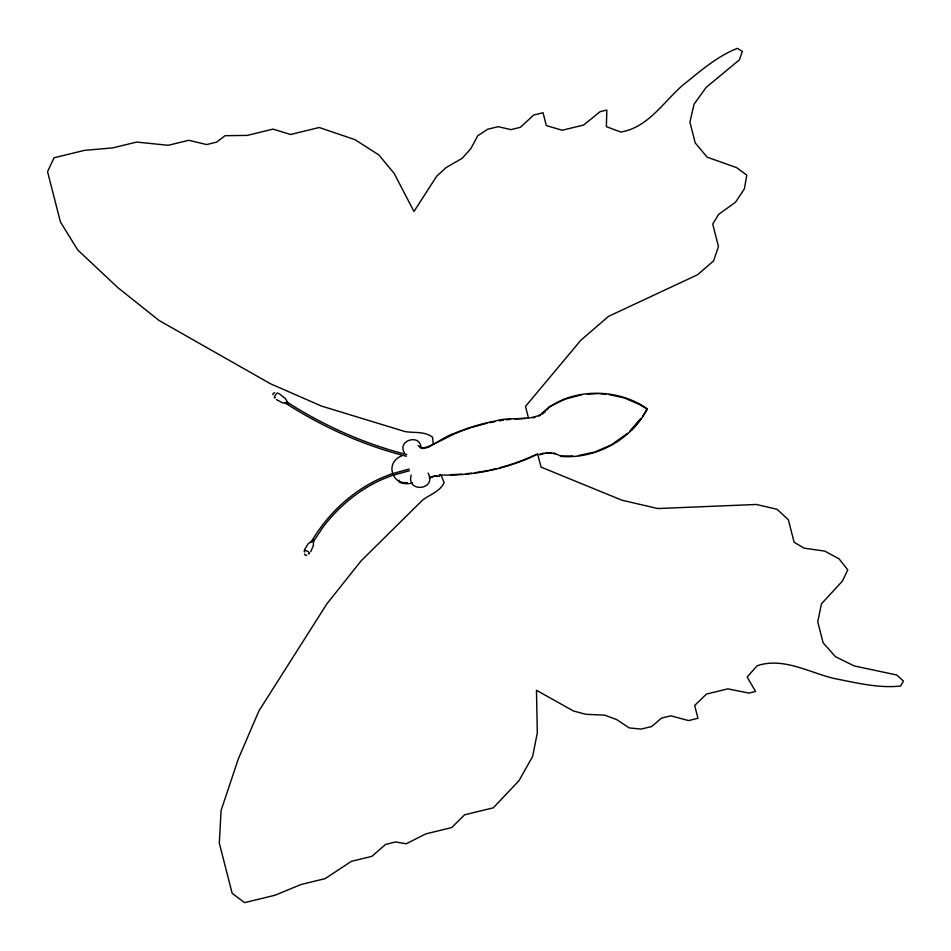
<?xml version="1.0" encoding="UTF-8"?>
<svg xmlns="http://www.w3.org/2000/svg" width="951" height="951" viewBox="0 0 951 951"><rect width="100%" height="100%" fill="white"/><g stroke="black" fill="none" stroke-linecap="round" stroke-linejoin="round"><path stroke-width="1.43" d="M433.323 444.616L432.539 437.187C424.705 431.076 414.244 433.133 405.102 431.588L321.474 406.065L270.524 383.788L159.043 320.463L117.876 287.654L77.697 249.923L60.412 221.904L47.55 171.644L54.052 157.771L84.52 150.353L112.717 147.904L136.718 142.068L168.256 145.289L188.738 140.296L206.64 144.564L216.59 142.139L225.042 135.696L247.284 135.399L273.032 129.122L290.554 134.483L319.227 127.505L354.949 139.642L378.783 154.882L394.237 173.51L413.97 211.479L436.652 176.268L446.162 167.542L462.174 158.318L470.733 148.808L477.759 135.755L487.685 129.241L498.229 126.685L510.949 129.621L520.316 127.339L533.689 115.023L543.057 112.753L546.338 125.58L562.231 130.239L583.617 125.033L600.105 111.683L606.845 110.043L606.358 126.638L620.67 132.023C647.869 127.791 663.346 102.102 682.628 85.328C699.829 71.587 716.662 56.466 737.453 48.358L742.362 51.39L739.355 59.889L706.248 87.314L694.087 104.134L689.915 122.097L695.24 142.959L707.187 157.188L736.597 167.626L746.785 175.091L744.407 188.821L735.515 202.218L718.694 214.308L712.727 224.079L718.469 246.547L713.595 260.931L697.558 274.744L608.592 316.338L580.954 340.125L525.499 406.41L528.447 417.917M411.165 475.131C406.267 493.474 437.258 489.86 428.081 473.111M304.582 549.63L308.005 543.924L313.604 539.657L313.355 545.529L310.763 551.628M310.811 542.629C326.942 514.753 351.394 491.453 380.875 478.175L391.004 474.097L409.085 469.069M313.034 542.189L322.496 527.864C337.878 507.263 358.17 490.217 381.672 479.637L391.491 475.69L409.429 470.709M429.258 478.127L434.952 475.964L439.505 476.285M549.191 406.957L546.896 410.059M429.543 477.105L437.115 475.702M631.726 429.483L641.01 418.428L629.598 431.421M642.686 416.169L647.167 408.799C615.951 386.463 566.368 388.02 540.441 414.743C526.355 421.281 509.807 416.467 495.055 421.103C481.182 423.718 467.607 427.819 454.59 433.287C443.225 436.818 434.131 446.031 422.47 448.087L418.167 445.674M539.669 454.828C546.611 451.963 554.837 452.557 561.268 456.444C595.92 459.095 630.905 439.885 647.274 409.227L639.94 404.734L625.496 398.433M631.833 429.911L637.634 423.516M627.47 433.359L611.077 445.009L595.231 451.832M545.482 411.533L542.296 414.089M428.116 447.517L432.016 445.139M402.011 455.707C382.647 463.387 393.987 488.743 412.591 482.846M433.252 444.45L454.697 433.715M549.333 406.79L564.87 399.277M538.73 416.086L540.56 415.171M456.016 433.192L462.566 430.577M539.562 454.4L543.461 453.175M463.898 430.114L470.567 427.784M566.237 398.838L581.536 394.831M471.91 427.379L486.876 423.254M593.84 452.212L578.386 455.553M274.72 392.692L273.139 393.441L272.985 394.772M532.881 417.893L534.878 417.453M489.646 422.684L495.162 421.531M306.745 555.17L305.283 555.17L304.391 554.1M426.737 447.766L422.577 448.515L419.343 446.708M499.346 420.841L503.519 420.164M587.254 394.154L597.299 393.655M506.324 419.831L510.521 419.332M545.47 452.819L551.58 452.759M514.741 418.951L525.998 418.345M572.645 455.981L561.149 456.016M407.325 482.644L399.812 482.537M440.135 475.024L447.862 475.12A193.766 177.421 -10.2 0 0 537.707 454.15M598.738 393.631L605.906 394.142M402.463 482.526L399.955 482.193L399.04 480.267M608.759 394.487L624.153 397.934M406.826 454.578C364.328 443.915 323.851 425.644 286.988 402.071M406.41 456.254C363.282 445.413 322.234 426.821 284.896 402.772M553.589 453.08L555.574 453.568M439.314 474.597L441.252 475.607L444.141 482.537C440.135 491.548 429.923 494.496 422.613 500.048L361.083 560.9L326.835 603.921L258.922 710.908L238.38 758.743L221.084 810.466L219.312 843.109L232.175 893.381L244.597 902.642L275.065 895.224L301.134 884.466L325.135 878.629L351.418 861.333L371.9 856.34L385.654 844.381L395.604 841.956L406.172 843.763L425.953 833.849L451.701 827.572L464.587 814.817L493.26 807.839L518.949 780.759L532.643 756.378L537.315 732.852L536.459 690.283L573.429 710.979L586.03 714.32L604.61 715.128L616.747 719.61L629.229 727.907L641.14 729.096L651.673 726.54L661.492 718.1L670.847 715.83L688.595 720.573L697.951 718.29L694.67 705.452L706.462 694.064L727.848 688.857L748.841 693.089L755.57 691.448L747.141 677.017L757.186 665.712C783.481 656.963 809.289 672.63 834.372 678.527C856.15 682.759 878.225 688.417 900.573 686.04L903.45 681.106L896.71 674.984L854.26 665.95L835.43 656.677L823.09 642.733L817.753 621.871L821.438 603.837L842.384 581.156L847.769 569.887L839.067 558.867L824.767 551.105L804.082 548.145L794.109 542.248L788.367 519.793L777.133 509.32L756.318 504.47L657.759 508.535L621.906 500.202L541.024 467.096L537.6 453.722M278.964 393.548L285.229 398.421L288.403 403.7L282.269 402.713L276.42 399.586M399.658 482.419L398.731 480.457M404.591 453.056C396.27 440.349 420.948 432.99 420.984 448.194M536.34 454.328A193.766 177.421 -10.2 0 1 531.24 456.67M529.945 457.241A193.766 177.421 -10.2 0 1 522.147 460.439M520.839 460.95A193.766 177.421 -10.2 0 1 514.218 463.339M512.874 463.791A193.766 177.421 -10.2 0 1 499.37 467.809M496.636 468.51A193.766 177.421 -10.2 0 1 489.753 470.091M488.374 470.376A193.766 177.421 -10.2 0 1 474.454 472.754M471.66 473.123A193.766 177.421 -10.2 0 1 466.049 473.729M461.829 474.097A193.766 177.421 -10.2 0 1 450.572 474.644M304.748 551.984A2.972 1.094 28.6 0 1 305.105 550.427A2.972 1.094 28.6 0 1 308.849 552.281A2.972 1.094 28.6 0 1 308.493 553.839M275.255 397.506A2.972 0.713 -56.1 0 1 275.16 395.545A2.972 0.713 -56.1 0 1 277.847 393.191"/></g></svg>
